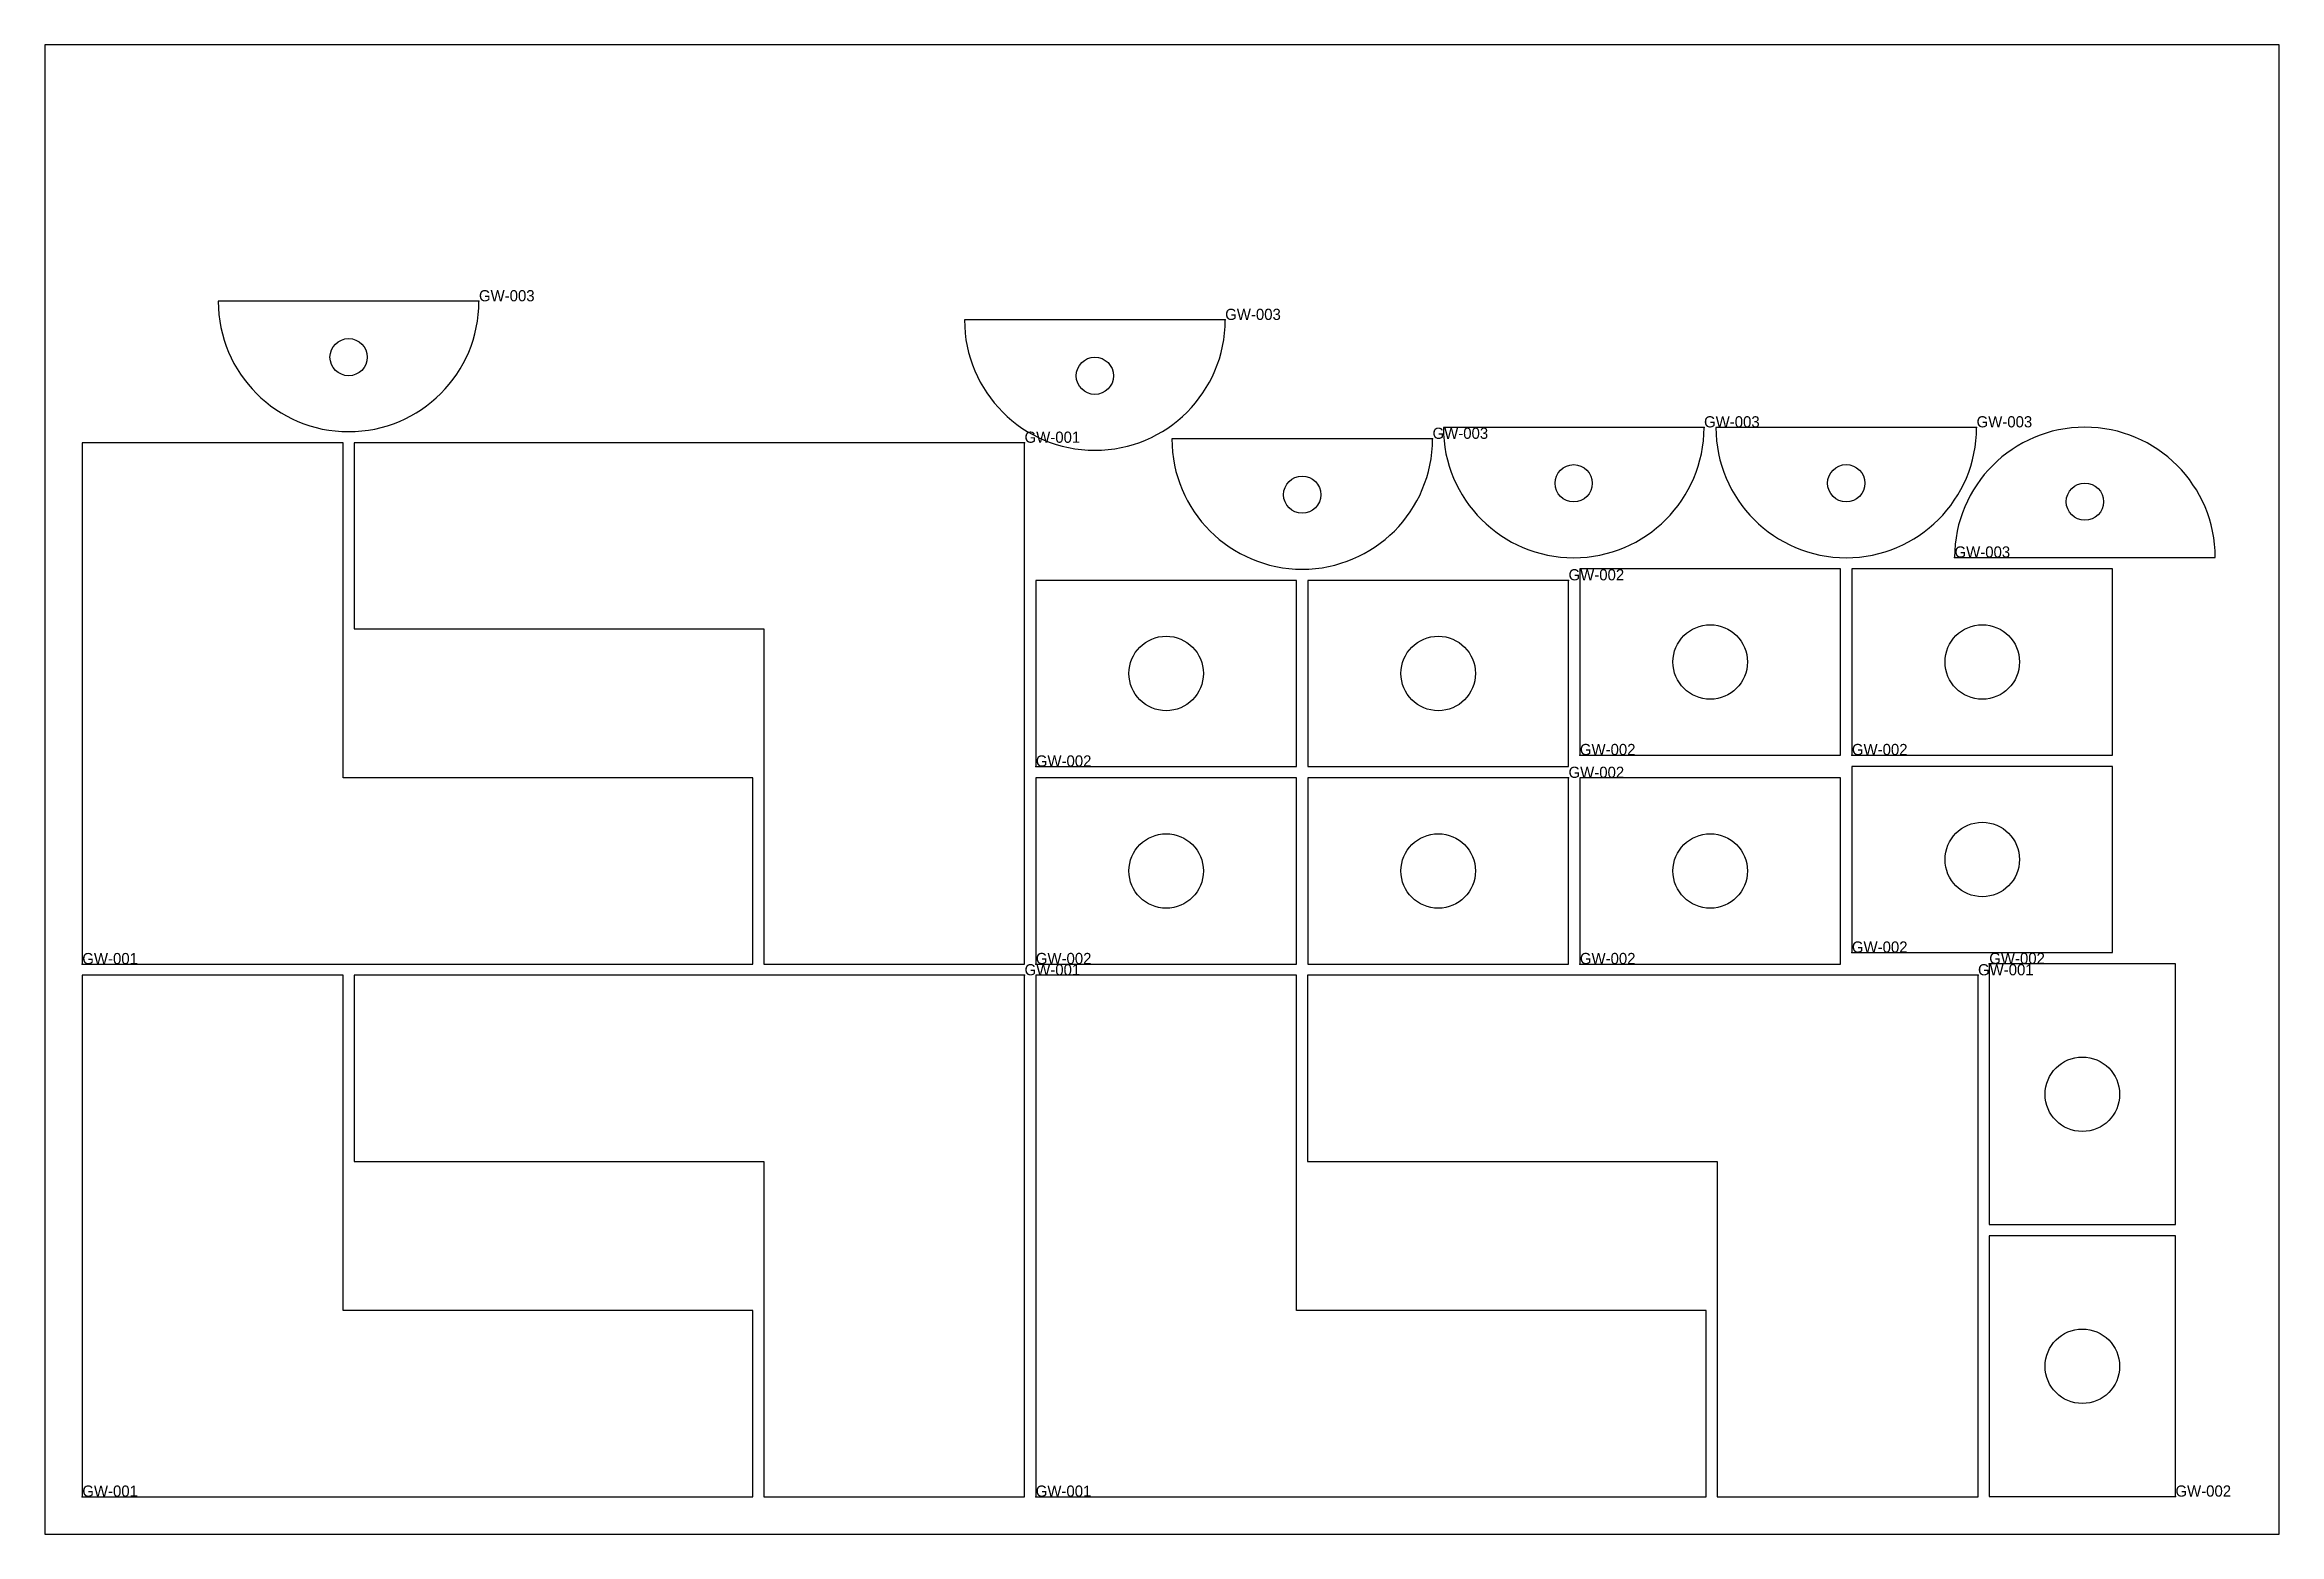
# Model space of a CAD drawing. Header units: millimetres. Extents: x 0 to 600, y 0 to 400.
import ezdxf

# ---------------------------------------------------------------- set-up
doc = ezdxf.new("R2010")
doc.units = ezdxf.units.MM
doc.layers.add('PART_INNER', color=1, linetype='Continuous')
doc.layers.add('PART_OUTER', color=7, linetype='Continuous')
for name, color, linetype, plot in [('PART_LABELS', 3, 'Continuous', False), ('PART_REFERENCE', 4, 'Continuous', False), ('SHEET_BOUNDARY', 8, 'Continuous', False)]:
    doc.layers.add(name, color=color, linetype=linetype, plot=plot)

msp = doc.modelspace()

# ---------------------------------------------------------------- linework, layer by layer
at = {"layer": 'PART_INNER'}
for centre, radius in [((81.6, 316.09), 5), ((281.97, 311.09), 5), ((337.64, 279.16), 5), ((410.54, 282.23), 5), ((483.72, 282.24), 5), ((547.8, 277.28), 5), ((301.12, 231.16), 10), ((374.16, 231.16), 10), ((447.2, 234.24), 10), ((520.24, 234.24), 10), ((301.12, 178.12), 10), ((374.16, 178.12), 10), ((447.2, 178.12), 10), ((520.24, 181.2), 10), ((547.12, 118.16), 10), ((547.12, 45.12), 10)]:
    msp.add_circle(centre, radius, dxfattribs=at)
at = {"layer": 'PART_OUTER'}
for p, q in [((116.6, 331.09), (46.6, 331.09)), ((316.97, 326.09), (246.97, 326.09)), ((372.64, 294.16), (302.64, 294.16)), ((445.54, 297.23), (375.54, 297.23)), ((518.72, 297.24), (448.72, 297.24)), ((512.8, 262.28), (582.8, 262.28))]:
    msp.add_line(p, q, dxfattribs=at)
for points in [[(10.1, 153.1), (190.1, 153.1), (190.1, 203.1), (80.1, 203.1), (80.1, 293.1), (10.1, 293.1)], [(263.1, 293.1), (83.1, 293.1), (83.1, 243.1), (193.1, 243.1), (193.1, 153.1), (263.1, 153.1)], [(412.2, 209.24), (482.2, 209.24), (482.2, 259.24), (412.2, 259.24)], [(485.24, 209.24), (555.24, 209.24), (555.24, 259.24), (485.24, 259.24)], [(266.12, 206.16), (336.12, 206.16), (336.12, 256.16), (266.12, 256.16)], [(409.16, 256.16), (339.16, 256.16), (339.16, 206.16), (409.16, 206.16)], [(485.24, 156.2), (555.24, 156.2), (555.24, 206.2), (485.24, 206.2)], [(266.12, 153.12), (336.12, 153.12), (336.12, 203.12), (266.12, 203.12)], [(409.16, 203.12), (339.16, 203.12), (339.16, 153.12), (409.16, 153.12)], [(412.2, 153.12), (482.2, 153.12), (482.2, 203.12), (412.2, 203.12)], [(10.1, 10.1), (190.1, 10.1), (190.1, 60.1), (80.1, 60.1), (80.1, 150.1), (10.1, 150.1)], [(263.1, 150.1), (83.1, 150.1), (83.1, 100.1), (193.1, 100.1), (193.1, 10.1), (263.1, 10.1)], [(266.1, 10.1), (446.1, 10.1), (446.1, 60.1), (336.1, 60.1), (336.1, 150.1), (266.1, 150.1)], [(519.1, 150.1), (339.1, 150.1), (339.1, 100.1), (449.1, 100.1), (449.1, 10.1), (519.1, 10.1)], [(522.12, 153.16), (522.12, 83.16), (572.12, 83.16), (572.12, 153.16)], [(572.12, 10.12), (572.12, 80.12), (522.12, 80.12), (522.12, 10.12)]]:
    msp.add_lwpolyline(points, close=True, dxfattribs=at)
for centre, start, end in [((81.6, 331.09), 180, 0), ((281.97, 326.09), 180, 0), ((337.64, 294.16), 180, 0), ((410.54, 297.23), 180, 0), ((483.72, 297.24), 180, 0), ((547.8, 262.28), 0, 180)]:
    msp.add_arc(centre, 35, start, end, dxfattribs=at)
at = {"layer": 'PART_REFERENCE'}
for p in [(116.6, 331.09), (316.97, 326.09), (372.64, 294.16), (445.54, 297.23), (518.72, 297.24), (263.1, 293.1), (512.8, 262.28), (409.16, 256.16), (266.12, 206.16), (412.2, 209.24), (485.24, 209.24), (409.16, 203.12), (485.24, 156.2), (10.1, 153.1), (263.1, 150.1), (266.12, 153.12), (412.2, 153.12), (519.1, 150.1), (522.12, 153.16), (10.1, 10.1), (266.1, 10.1), (572.12, 10.12)]:
    msp.add_point(p, dxfattribs=at)
at = {"layer": 'SHEET_BOUNDARY'}
msp.add_lwpolyline([(0, 0), (600, 0), (600, 400), (0, 400)], close=True, dxfattribs=at)

# ---------------------------------------------------------------- texts
at = {"layer": 'PART_LABELS'}
for s, p in [('GW-003', (116.6, 331.09)), ('GW-003', (316.97, 326.09)), ('GW-003', (445.54, 297.23)), ('GW-003', (518.72, 297.24)), ('GW-001', (263.1, 293.1)), ('GW-003', (372.64, 294.16)), ('GW-003', (512.8, 262.28)), ('GW-002', (409.16, 256.16)), ('GW-002', (412.2, 209.24)), ('GW-002', (485.24, 209.24)), ('GW-002', (266.12, 206.16)), ('GW-002', (409.16, 203.12)), ('GW-001', (10.1, 153.1)), ('GW-002', (266.12, 153.12)), ('GW-002', (412.2, 153.12)), ('GW-002', (485.24, 156.2)), ('GW-002', (522.12, 153.16)), ('GW-001', (263.1, 150.1)), ('GW-001', (519.1, 150.1)), ('GW-001', (10.1, 10.1)), ('GW-001', (266.1, 10.1)), ('GW-002', (572.12, 10.12))]:
    msp.add_text(s, height=3, dxfattribs=at).set_placement(p)

doc.saveas('drawing.dxf')
